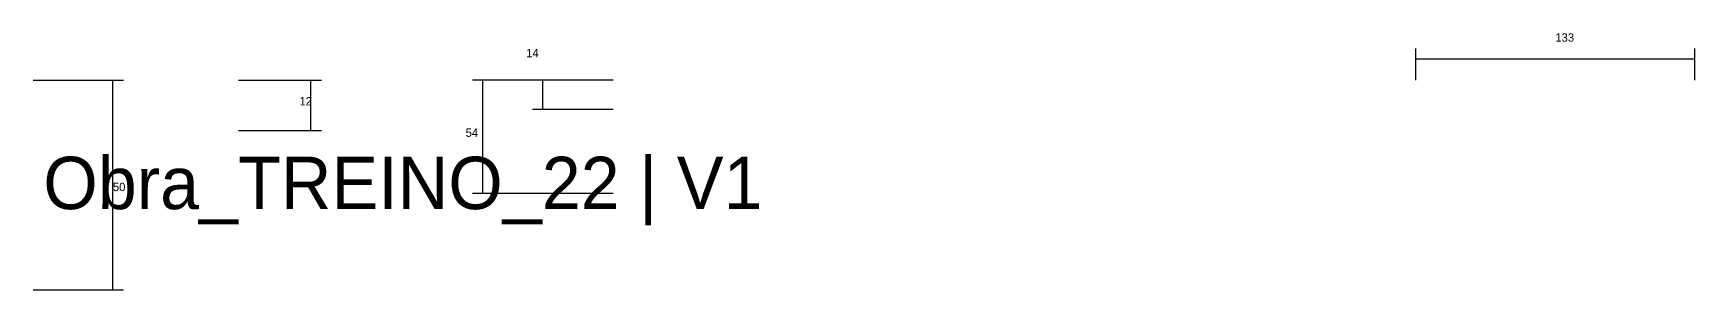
# Model space of a CAD drawing. Header units: metres. Extents: x -2848 to 21926, y -45195 to 1016.
# Drawn here: x 14395 to 15188, y -32048 to -31926 of the extents above; entities that cross this region are included whole.
import ezdxf

# ---------------------------------------------------------------- set-up
doc = ezdxf.new("R2010")
doc.units = ezdxf.units.M
for name, color, linetype in [('COTA', 241, 'Continuous'), ('Cota Seção (2x)', 4, 'Continuous'), ('LABEL_ID', 3, 'Continuous')]:
    doc.layers.add(name, color=color, linetype=linetype)

msp = doc.modelspace()

# ---------------------------------------------------------------- linework, layer by layer
at = {"layer": 'COTA'}
for p, q in [((15054.9, -31948.5), (15054.9, -31933.3)), ((15187.9, -31948.5), (15187.9, -31933.3)), ((15054.9, -31938.3), (15187.9, -31938.3)), ((14493.2, -31948.5), (14532.7, -31948.5)), ((14527.7, -31972.5), (14527.7, -31948.5)), ((14671.9, -31948.5), (14604.7, -31948.5)), ((14609.7, -32002.5), (14609.7, -31948.5)), ((14671.9, -31948.5), (14633.4, -31948.5)), ((14638.4, -31962.5), (14638.4, -31948.5)), ((14671.9, -31962.5), (14633.4, -31962.5)), ((14493.2, -31972.5), (14532.7, -31972.5)), ((14671.9, -32002.5), (14604.7, -32002.5))]:
    msp.add_line(p, q, dxfattribs=at)
at = {"layer": 'Cota Seção (2x)'}
for p, q in [((14395.2, -31948.5), (14438.2, -31948.5)), ((14433.2, -32048.5), (14433.2, -31948.5)), ((14395.2, -32048.5), (14438.2, -32048.5))]:
    msp.add_line(p, q, dxfattribs=at)

# ---------------------------------------------------------------- texts
at = {"layer": 'COTA'}
for s, p in [('133', (15121.4, -31930.1)), ('14', (14630.4, -31937.5)), ('12', (14522.2, -31960.5)), ('54', (14601.5, -31975.5))]:
    msp.add_text(s, height=4, dxfattribs=at).set_placement(p)
at = {"layer": 'Cota Seção (2x)'}
msp.add_text('50', height=4, dxfattribs=at).set_placement((14433.2, -32001.4))
at = {"layer": 'LABEL_ID'}
msp.add_text('Obra_TREINO_22 | V1', height=25, dxfattribs=at).set_placement((14400, -32010))

doc.saveas('drawing.dxf')
